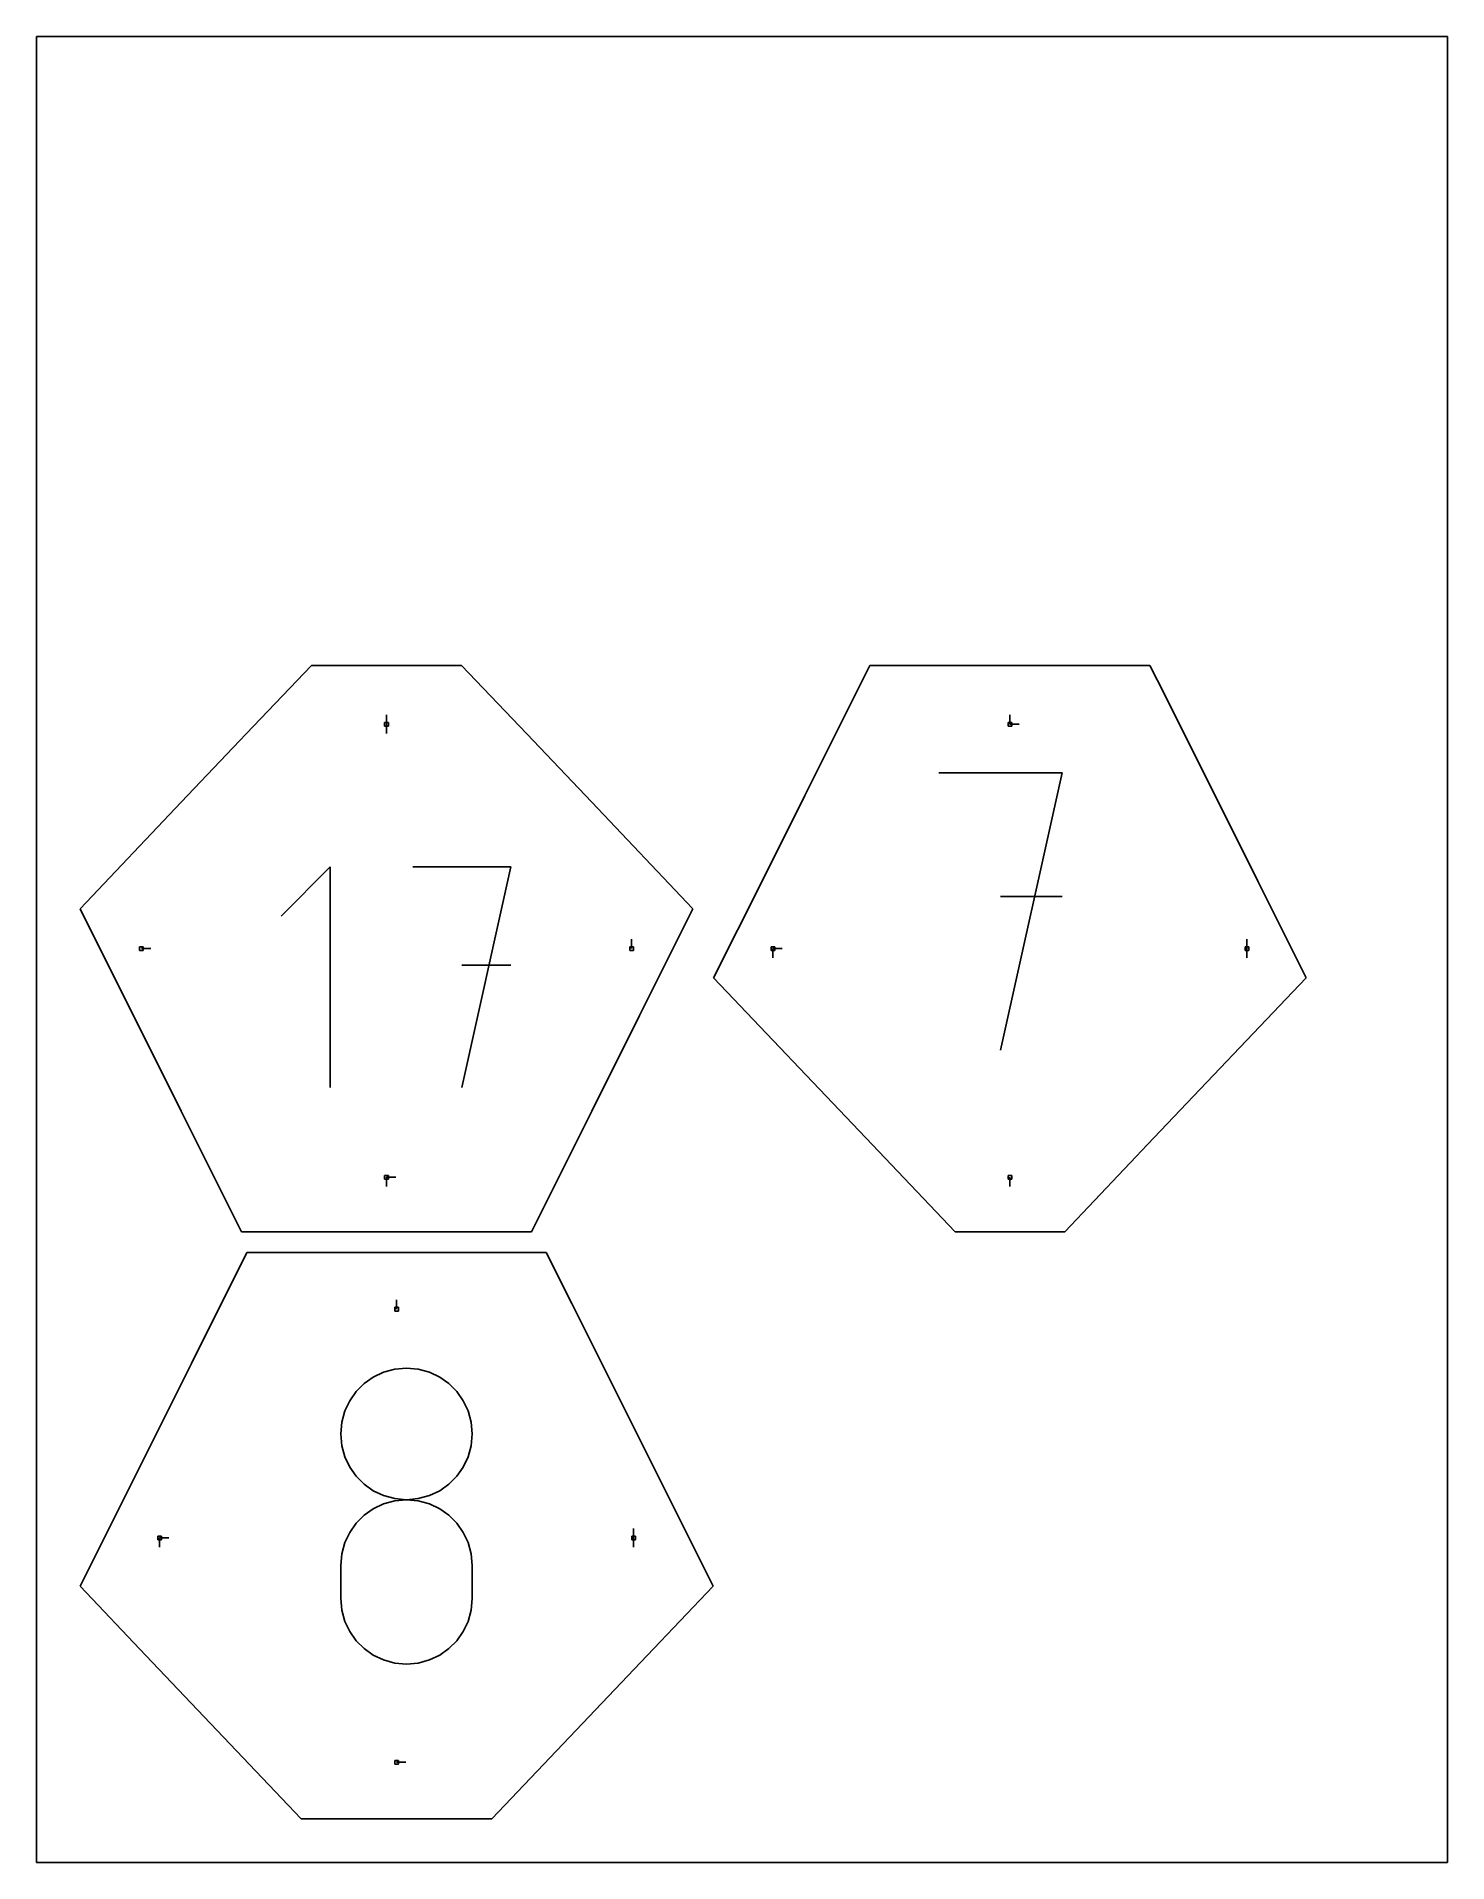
# Model space of a CAD drawing. Extents: x 0 to 8.5, y 0 to 11.
import ezdxf

# ---------------------------------------------------------------- set-up
doc = ezdxf.new("R2010")
doc.units = 0

msp = doc.modelspace()

# ---------------------------------------------------------------- linework, layer by layer
at = {"layer": 'annotation', "color": 1}
for p, q in [((2.10839, 6.857234), (2.10839, 6.913484)), ((2.10839, 6.857234), (2.10839, 6.913484)), ((2.10839, 6.913484), (2.10839, 6.857234)), ((2.10839, 6.857234), (2.10839, 6.800984)), ((5.864106, 6.857234), (5.864106, 6.913484)), ((5.864106, 6.857234), (5.864106, 6.913484)), ((5.864106, 6.913484), (5.864106, 6.857234)), ((5.864106, 6.857234), (5.920356, 6.857234)), ((6.179547, 6.564147), (5.436578, 6.564147)), ((5.808115, 4.893383), (6.179547, 6.564147)), ((1.768947, 5.997157), (1.473455, 5.701582)), ((1.768947, 4.667983), (1.768947, 5.997157)), ((2.858372, 5.997157), (2.267304, 5.997157)), ((2.56288, 4.667983), (2.858372, 5.997157)), ((6.179547, 5.82013), (5.808115, 5.82013)), ((0.631678, 5.50564), (0.687928, 5.50564)), ((3.585102, 5.50564), (3.585102, 5.56189)), ((4.436246, 5.50564), (4.492496, 5.50564)), ((4.436246, 5.50564), (4.492496, 5.50564)), ((4.492496, 5.50564), (4.436246, 5.50564)), ((4.436246, 5.50564), (4.436246, 5.44939)), ((7.291966, 5.50564), (7.291966, 5.56189)), ((7.291966, 5.50564), (7.291966, 5.56189)), ((7.291966, 5.56189), (7.291966, 5.50564)), ((7.291966, 5.50564), (7.291966, 5.44939)), ((2.858372, 5.405256), (2.56288, 5.405256)), ((2.10839, 4.127559), (2.16464, 4.127559)), ((2.10839, 4.127559), (2.16464, 4.127559)), ((2.16464, 4.127559), (2.10839, 4.127559)), ((2.10839, 4.127559), (2.10839, 4.071309)), ((5.864106, 4.127559), (5.864106, 4.071309)), ((2.169455, 3.333384), (2.169455, 3.389634)), ((2.157654, 2.971705), (2.090632, 2.953264)), ((2.228829, 2.978104), (2.157654, 2.971705)), ((2.300005, 2.971705), (2.228829, 2.978104)), ((2.228829, 2.978104), (2.228829, 2.978104)), ((2.367027, 2.953264), (2.300005, 2.971705)), ((1.973555, 2.884791), (1.925755, 2.837028)), ((2.02889, 2.923914), (1.973555, 2.884791)), ((2.090632, 2.953264), (2.02889, 2.923914)), ((2.428769, 2.923914), (2.367027, 2.953264)), ((2.484103, 2.884791), (2.428769, 2.923914)), ((2.531904, 2.837028), (2.484103, 2.884791)), ((1.886615, 2.78176), (1.857263, 2.72012)), ((1.925755, 2.837028), (1.886615, 2.78176)), ((2.571044, 2.78176), (2.531904, 2.837028)), ((2.600396, 2.72012), (2.571044, 2.78176)), ((1.838825, 2.653243), (1.832429, 2.582264)), ((1.857263, 2.72012), (1.838825, 2.653243)), ((2.618833, 2.653243), (2.600396, 2.72012)), ((2.62523, 2.582264), (2.618833, 2.653243)), ((1.832429, 2.582264), (1.832429, 2.582264)), ((1.832429, 2.582264), (1.838829, 2.510951)), ((2.61883, 2.510951), (2.62523, 2.582264)), ((2.62523, 2.582264), (2.62523, 2.582264)), ((1.838829, 2.510951), (1.857276, 2.443815)), ((1.857276, 2.443815), (1.88664, 2.38198)), ((2.571019, 2.38198), (2.600383, 2.443815)), ((2.600383, 2.443815), (2.61883, 2.510951)), ((1.88664, 2.38198), (1.925792, 2.326572)), ((1.925792, 2.326572), (1.973601, 2.278716)), ((2.484057, 2.278716), (2.531867, 2.326572)), ((2.531867, 2.326572), (2.571019, 2.38198)), ((1.973601, 2.278716), (2.02894, 2.239536)), ((2.02894, 2.239536), (2.090677, 2.210157)), ((2.090677, 2.210157), (2.157683, 2.191705)), ((2.299975, 2.191705), (2.366982, 2.210157)), ((2.366982, 2.210157), (2.428719, 2.239536)), ((2.428719, 2.239536), (2.484057, 2.278716)), ((1.973555, 2.091902), (1.925755, 2.044055)), ((2.02889, 2.131077), (1.973555, 2.091902)), ((2.090632, 2.160452), (2.02889, 2.131077)), ((2.157654, 2.178903), (2.090632, 2.160452)), ((2.228829, 2.185304), (2.157654, 2.178903)), ((2.157683, 2.191705), (2.228829, 2.185304)), ((2.228829, 2.185304), (2.299975, 2.191705)), ((2.300005, 2.178907), (2.228829, 2.185304)), ((2.228829, 2.185304), (2.228829, 2.185304)), ((2.228829, 2.185304), (2.228829, 2.185304)), ((2.367027, 2.160465), (2.300005, 2.178907)), ((2.428769, 2.131102), (2.367027, 2.160465)), ((2.484103, 2.091939), (2.428769, 2.131102)), ((2.531904, 2.044101), (2.484103, 2.091939)), ((1.886615, 1.988661), (1.857263, 1.926846)), ((1.925755, 2.044055), (1.886615, 1.988661)), ((2.571044, 1.988711), (2.531904, 2.044101)), ((2.600396, 1.926891), (2.571044, 1.988711)), ((3.597315, 1.955303), (3.597315, 2.011553)), ((3.597315, 1.955303), (3.597315, 2.011553)), ((3.597315, 2.011553), (3.597315, 1.955303)), ((0.741595, 1.955303), (0.797845, 1.955303)), ((0.741595, 1.955303), (0.797845, 1.955303)), ((0.797845, 1.955303), (0.741595, 1.955303)), ((0.741595, 1.955303), (0.741595, 1.899053)), ((1.857263, 1.926846), (1.838825, 1.859735)), ((2.618833, 1.859765), (2.600396, 1.926891)), ((3.597315, 1.955303), (3.597315, 1.899053)), ((1.838825, 1.859735), (1.832429, 1.788456)), ((1.832429, 1.788456), (1.832429, 1.590984)), ((2.62523, 1.788456), (2.618833, 1.859765)), ((2.62523, 1.590984), (2.62523, 1.788456)), ((2.62523, 1.788456), (2.62523, 1.788456)), ((1.832429, 1.590984), (1.832429, 1.590984)), ((1.832429, 1.590984), (1.838829, 1.519709)), ((2.61883, 1.519709), (2.62523, 1.590984)), ((1.838829, 1.519709), (1.857276, 1.452676)), ((1.857276, 1.452676), (1.88664, 1.39099)), ((2.571019, 1.39099), (2.600383, 1.452676)), ((2.600383, 1.452676), (2.61883, 1.519709)), ((1.88664, 1.39099), (1.925792, 1.335759)), ((1.925792, 1.335759), (1.973601, 1.288088)), ((2.484057, 1.288088), (2.531867, 1.335759)), ((2.531867, 1.335759), (2.571019, 1.39099)), ((1.973601, 1.288088), (2.02894, 1.249084)), ((2.02894, 1.249084), (2.090677, 1.219855)), ((2.090677, 1.219855), (2.157683, 1.201505)), ((2.299975, 1.201505), (2.366982, 1.219855)), ((2.366982, 1.219855), (2.428719, 1.249084)), ((2.428719, 1.249084), (2.484057, 1.288088)), ((2.157683, 1.201505), (2.228829, 1.195143)), ((2.228829, 1.195143), (2.299975, 1.201505)), ((2.228829, 1.195143), (2.228829, 1.195143)), ((2.169455, 0.603709), (2.225705, 0.603709))]:
    msp.add_line(p, q, dxfattribs=at)
at = {"layer": 'boundary', "color": 5}
for p, q in [((1.656277, 7.211686), (1.263793, 6.798922)), ((2.560503, 7.211686), (1.656277, 7.211686)), ((2.952988, 6.798922), (2.560503, 7.211686)), ((5.020335, 7.211686), (4.628038, 6.427175)), ((6.289834, 7.211686), (5.020335, 7.211686)), ((6.707877, 7.211686), (6.289834, 7.211686)), ((6.796922, 7.033617), (6.707877, 7.211686)), ((7.359598, 5.908383), (6.796922, 7.033617)), ((1.263793, 6.798922), (0.872322, 6.387223)), ((3.344458, 6.387223), (2.952988, 6.798922)), ((0.872322, 6.387223), (0.2625, 5.74589)), ((3.95428, 5.74589), (3.344458, 6.387223)), ((4.628038, 6.427175), (4.368614, 5.908383)), ((4.368614, 5.908383), (4.07928, 5.329776)), ((7.648932, 5.329776), (7.359598, 5.908383)), ((0.2625, 5.74589), (0.872322, 4.526374)), ((3.63275, 5.102897), (3.95428, 5.74589)), ((4.07928, 5.329776), (4.996979, 4.364658)), ((6.731233, 4.364658), (7.648932, 5.329776)), ((3.344458, 4.526374), (3.63275, 5.102897)), ((0.872322, 4.526374), (1.235751, 3.799593)), ((2.98103, 3.799593), (3.344458, 4.526374)), ((4.996979, 4.364658), (5.534281, 3.799593)), ((6.193931, 3.799593), (6.731233, 4.364658)), ((1.235751, 3.799593), (1.80495, 3.799593)), ((1.80495, 3.799593), (2.98103, 3.799593)), ((5.534281, 3.799593), (6.193931, 3.799593)), ((1.267947, 3.674593), (0.933387, 3.005543)), ((2.350608, 3.674593), (1.267947, 3.674593)), ((3.070963, 3.674593), (2.350608, 3.674593)), ((3.2244, 3.367751), (3.070963, 3.674593)), ((3.722683, 2.37129), (3.2244, 3.367751)), ((0.933387, 3.005543), (0.616227, 2.37129)), ((0.616227, 2.37129), (0.2625, 1.66391)), ((4.07641, 1.66391), (3.722683, 2.37129)), ((0.2625, 1.66391), (0.659328, 1.246577)), ((3.679582, 1.246577), (4.07641, 1.66391)), ((0.659328, 1.246577), (1.595055, 0.2625)), ((2.743855, 0.2625), (3.679582, 1.246577)), ((1.595055, 0.2625), (2.743855, 0.2625))]:
    msp.add_line(p, q, dxfattribs=at)
at = {"layer": 'frame', "color": 5}
for p, q in [((8.5, 11), (0, 11)), ((0, 11), (0, 0)), ((8.5, 0), (8.5, 11)), ((0, 0), (8.5, 0))]:
    msp.add_line(p, q, dxfattribs=at)
at = {"layer": 'hole', "color": 5}
for p, q in [((2.11964, 6.868484), (2.09714, 6.868484)), ((2.09714, 6.868484), (2.09714, 6.845984)), ((2.09714, 6.845984), (2.11964, 6.845984)), ((2.11964, 6.845984), (2.11964, 6.868484)), ((5.875356, 6.868484), (5.852856, 6.868484)), ((5.852856, 6.868484), (5.852856, 6.845984)), ((5.852856, 6.845984), (5.875356, 6.845984)), ((5.875356, 6.845984), (5.875356, 6.868484)), ((0.642928, 5.51689), (0.620428, 5.51689)), ((0.620428, 5.51689), (0.620428, 5.49439)), ((0.642928, 5.49439), (0.642928, 5.51689)), ((3.596352, 5.51689), (3.573852, 5.51689)), ((3.573852, 5.51689), (3.573852, 5.49439)), ((3.596352, 5.49439), (3.596352, 5.51689)), ((4.447496, 5.51689), (4.424996, 5.51689)), ((4.424996, 5.51689), (4.424996, 5.49439)), ((4.447496, 5.49439), (4.447496, 5.51689)), ((7.303216, 5.51689), (7.280716, 5.51689)), ((7.280716, 5.51689), (7.280716, 5.49439)), ((7.303216, 5.49439), (7.303216, 5.51689)), ((0.620428, 5.49439), (0.642928, 5.49439)), ((3.573852, 5.49439), (3.596352, 5.49439)), ((4.424996, 5.49439), (4.447496, 5.49439)), ((7.280716, 5.49439), (7.303216, 5.49439)), ((2.11964, 4.138809), (2.09714, 4.138809)), ((2.09714, 4.138809), (2.09714, 4.116309)), ((2.09714, 4.116309), (2.11964, 4.116309)), ((2.11964, 4.116309), (2.11964, 4.138809)), ((5.875356, 4.138809), (5.852856, 4.138809)), ((5.852856, 4.138809), (5.852856, 4.116309)), ((5.852856, 4.116309), (5.875356, 4.116309)), ((5.875356, 4.116309), (5.875356, 4.138809)), ((2.180705, 3.344634), (2.158205, 3.344634)), ((2.158205, 3.344634), (2.158205, 3.322134)), ((2.158205, 3.322134), (2.180705, 3.322134)), ((2.180705, 3.322134), (2.180705, 3.344634)), ((0.752845, 1.966553), (0.730345, 1.966553)), ((0.730345, 1.966553), (0.730345, 1.944053)), ((0.730345, 1.944053), (0.752845, 1.944053)), ((0.752845, 1.944053), (0.752845, 1.966553)), ((3.608565, 1.966553), (3.586065, 1.966553)), ((3.586065, 1.966553), (3.586065, 1.944053)), ((3.586065, 1.944053), (3.608565, 1.944053)), ((3.608565, 1.944053), (3.608565, 1.966553)), ((2.180705, 0.614959), (2.158205, 0.614959)), ((2.158205, 0.614959), (2.158205, 0.592459)), ((2.158205, 0.592459), (2.180705, 0.592459)), ((2.180705, 0.592459), (2.180705, 0.614959))]:
    msp.add_line(p, q, dxfattribs=at)

doc.saveas('drawing.dxf')
